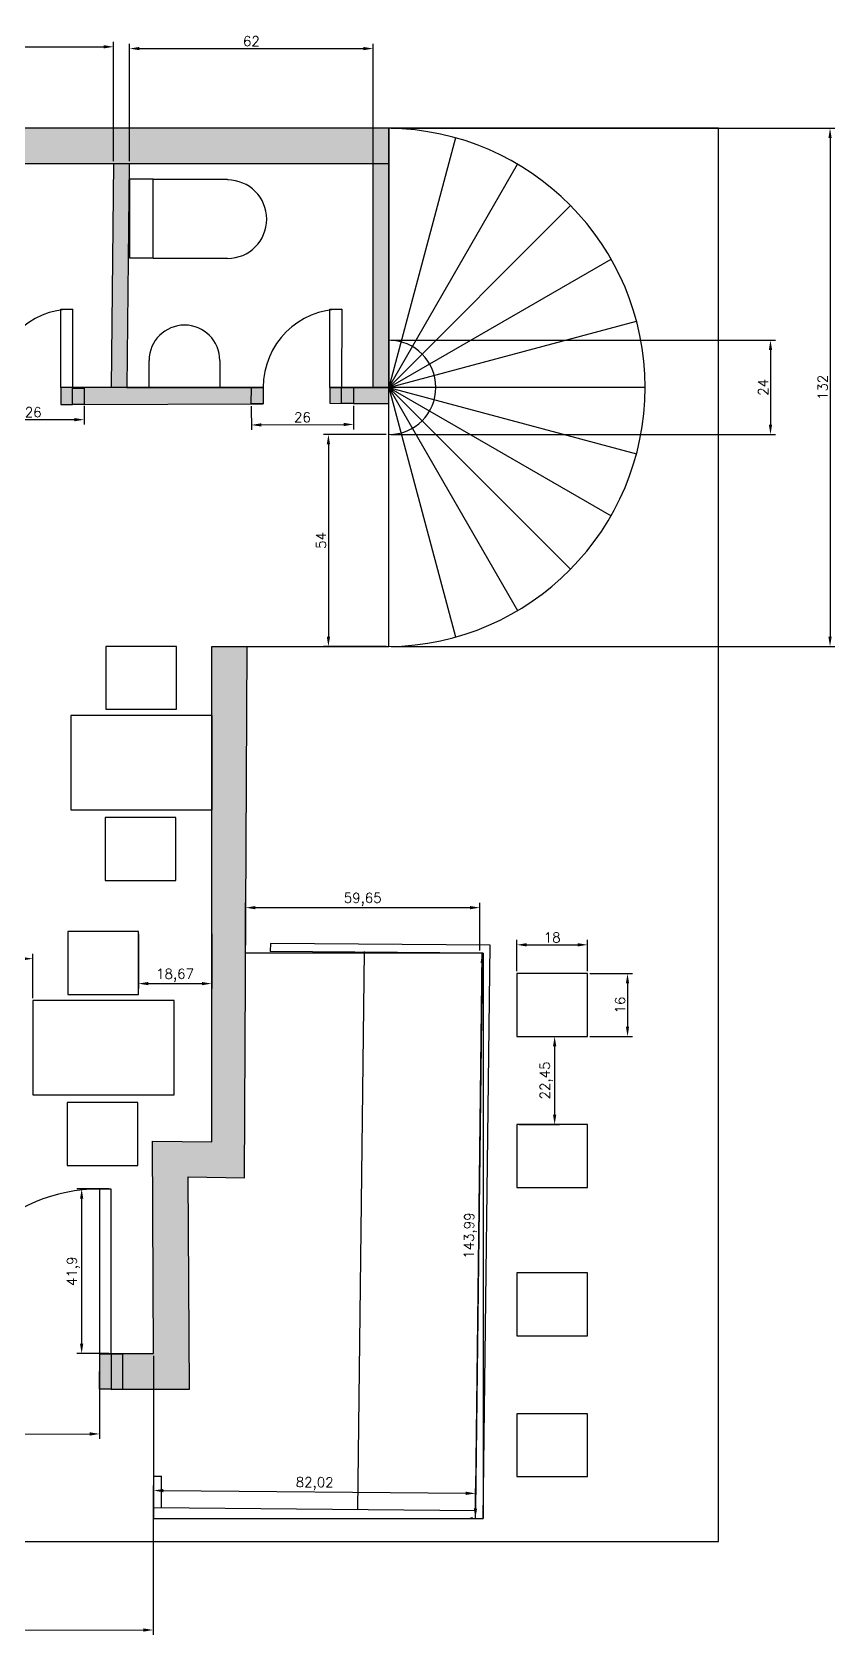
# Model space of a CAD drawing. Header units: inches. Extents: x 13144 to 14040, y 7459 to 7904.
# Drawn here: x 13358.4 to 13562.9, y 7459.3 to 7867.6 of the extents above; entities that cross this region are included whole.
import ezdxf

# ---------------------------------------------------------------- set-up
doc = ezdxf.new("R2010")
doc.units = ezdxf.units.IN
doc.header["$PDMODE"] = 2
for name, color, linetype in [('dimensions', 130, 'Continuous'), ('doors', 22, 'Continuous'), ('hatches', 100, 'Continuous'), ('table and chairs', 210, 'Continuous'), ('toilet basin', 170, 'Continuous'), ('windows', 80, 'Continuous')]:
    doc.layers.add(name, color=color, linetype=linetype)
doc.styles.get("Standard").update_dxf_attribs({"font": 'simplex.shx'})
doc.dimstyles.new('ISO-25', dxfattribs={"dimtxt": 2.5, "dimasz": 2.5, "dimexe": 1.25, "dimexo": 0.625, "dimtad": 1, "dimtxsty": 'Standard', "dimcen": 2.5, "dimadec": 0, "dimazin": 0, "dimtfac": 1, "dimtmove": 0, "dimatfit": 3, "dimfxl": 1, "dimarcsym": 0})

# ---------------------------------------------------------------- blocks, each defined once
blk = doc.blocks.new('main door')
at = {"layer": 'doors'}
for points in [[(-93, 6.27), (-92.79, 48.27), (-89.79, 48.25), (-90, 6.25)], [(-3, 6.04), (-3, 48.04), (-6, 48.04), (-6, 6.04)], [(-96.02, -2.95), (-93.02, -2.87), (-93.02, 6.05), (-96.02, 6.05)], [(-3, -3), (0, -2.93), (0, 6), (-3, 6)]]:
    blk.add_lwpolyline(points, close=True, dxfattribs=at)
for centre, start, end in [((-90, 6.25), 0.0553, 89.7113), ((-6, 6.04), 90, 179.656)]:
    blk.add_arc(centre, 42, start, end, dxfattribs=at)
blk = doc.blocks.new('table chairs')
at = {"layer": 'table and chairs'}
for points in [[(-27.1, 13.6), (-9.1, 13.6), (-9.1, 29.6), (-27.1, 29.6)], [(0, -12), (0, 12), (-36, 12), (-36, -12)], [(-27.26, -29.98), (-9.26, -29.98), (-9.26, -13.98), (-27.26, -13.98)]]:
    blk.add_lwpolyline(points, close=True, dxfattribs=at)
blk = doc.blocks.new('*D17')
at = {"layer": 'Defpoints', "color": 0, "transparency": 16777216}
for p in [(13379.17, 7863.88), (13317.26, 7834.12), (13379.17, 7834.12)]:
    blk.add_point(p, dxfattribs=at)
at = {"layer": 'dimensions', "color": 0, "lineweight": -2, "transparency": 16777216}
for p, q in [((13317.26, 7834.74), (13317.26, 7865.13)), ((13379.17, 7834.74), (13379.17, 7865.13)), ((13319.76, 7863.88), (13376.67, 7863.88))]:
    blk.add_line(p, q, dxfattribs=at)
at = {"layer": 'dimensions', "color": 0, "transparency": 16777216}
for points in [[(13319.76, 7864.3), (13319.76, 7863.47), (13317.26, 7863.88)], [(13376.67, 7864.3), (13376.67, 7863.47), (13379.17, 7863.88)]]:
    blk.add_solid(points, dxfattribs=at)
at = {"layer": 'dimensions', "color": 0, "transparency": 16777216, "insert": (13348.21, 7866), "char_height": 2.5, "attachment_point": 5}
blk.add_mtext('61,9', dxfattribs=at)
blk = doc.blocks.new('*D18')
at = {"layer": 'Defpoints', "color": 0, "transparency": 16777216}
for p in [(13445.26, 7863.43), (13383.26, 7834.12), (13445.26, 7834.12)]:
    blk.add_point(p, dxfattribs=at)
at = {"layer": 'dimensions', "color": 0, "lineweight": -2, "transparency": 16777216}
for p, q in [((13383.26, 7834.74), (13383.26, 7864.68)), ((13445.26, 7834.74), (13445.26, 7864.68)), ((13385.76, 7863.43), (13442.76, 7863.43))]:
    blk.add_line(p, q, dxfattribs=at)
at = {"layer": 'dimensions', "color": 0, "transparency": 16777216}
for points in [[(13385.76, 7863.85), (13385.76, 7863.01), (13383.26, 7863.43)], [(13442.76, 7863.85), (13442.76, 7863.01), (13445.26, 7863.43)]]:
    blk.add_solid(points, dxfattribs=at)
at = {"layer": 'dimensions', "color": 0, "transparency": 16777216, "insert": (13414.26, 7865.31), "char_height": 2.5, "attachment_point": 5}
blk.add_mtext('62', dxfattribs=at)
blk = doc.blocks.new('*D21')
at = {"layer": 'Defpoints', "color": 0, "transparency": 16777216}
for p in [(13288.54, 7530.92), (13375.56, 7531.01), (13375.58, 7510.51)]:
    blk.add_point(p, dxfattribs=at)
at = {"layer": 'dimensions', "color": 0, "lineweight": -2, "transparency": 16777216}
for p, q in [((13288.54, 7530.29), (13288.56, 7509.17)), ((13375.56, 7530.39), (13375.58, 7509.26)), ((13291.06, 7510.42), (13373.08, 7510.51))]:
    blk.add_line(p, q, dxfattribs=at)
at = {"layer": 'dimensions', "color": 0, "transparency": 16777216}
for points in [[(13291.06, 7510.84), (13291.06, 7510.01), (13288.56, 7510.42)], [(13373.08, 7510.93), (13373.08, 7510.09), (13375.58, 7510.51)]]:
    blk.add_solid(points, dxfattribs=at)
at = {"layer": 'dimensions', "color": 0, "transparency": 16777216, "insert": (13332.07, 7512.58), "char_height": 2.5, "attachment_point": 5, "rotation": 0.0605}
blk.add_mtext('87,02', dxfattribs=at)
blk = doc.blocks.new('*D22')
at = {"layer": 'Defpoints', "color": 0, "transparency": 16777216}
for p in [(13281.32, 7531.12), (13389.32, 7531), (13389.25, 7460.56)]:
    blk.add_point(p, dxfattribs=at)
at = {"layer": 'dimensions', "color": 0, "lineweight": -2, "transparency": 16777216}
for p, q in [((13281.32, 7530.49), (13281.24, 7459.43)), ((13389.32, 7530.37), (13389.24, 7459.31)), ((13283.75, 7460.67), (13386.75, 7460.56))]:
    blk.add_line(p, q, dxfattribs=at)
at = {"layer": 'dimensions', "color": 0, "transparency": 16777216}
for points in [[(13283.75, 7461.09), (13283.75, 7460.26), (13281.25, 7460.68)], [(13386.75, 7460.98), (13386.75, 7460.14), (13389.25, 7460.56)]]:
    blk.add_solid(points, dxfattribs=at)
at = {"layer": 'dimensions', "color": 0, "transparency": 16777216, "insert": (13335.25, 7462.49), "char_height": 2.5, "attachment_point": 5, "rotation": 359.9365}
blk.add_mtext('108', dxfattribs=at)
blk = doc.blocks.new('*D27')
at = {"layer": 'Defpoints', "color": 0, "transparency": 16777216}
for p in [(13358.6, 7631.58), (13334.5, 7620.89), (13358.6, 7620.89)]:
    blk.add_point(p, dxfattribs=at)
at = {"layer": 'dimensions', "color": 0, "lineweight": -2, "transparency": 16777216}
for p, q in [((13334.5, 7621.52), (13334.5, 7632.83)), ((13358.6, 7621.52), (13358.6, 7632.83)), ((13337, 7631.58), (13356.1, 7631.58))]:
    blk.add_line(p, q, dxfattribs=at)
at = {"layer": 'dimensions', "color": 0, "transparency": 16777216}
for points in [[(13337, 7632), (13337, 7631.16), (13334.5, 7631.58)], [(13356.1, 7632), (13356.1, 7631.16), (13358.6, 7631.58)]]:
    blk.add_solid(points, dxfattribs=at)
at = {"layer": 'dimensions', "color": 0, "transparency": 16777216, "insert": (13346.55, 7633.69), "char_height": 2.5, "attachment_point": 5}
blk.add_mtext('24,1', dxfattribs=at)
blk = doc.blocks.new('*D31')
at = {"layer": 'Defpoints', "color": 0, "transparency": 16777216}
for p in [(13378.56, 7572.91), (13371.03, 7531.01), (13378.56, 7531.01)]:
    blk.add_point(p, dxfattribs=at)
at = {"layer": 'dimensions', "color": 0, "lineweight": -2, "transparency": 16777216}
for p, q in [((13377.93, 7572.91), (13369.78, 7572.91)), ((13371.03, 7570.41), (13371.03, 7533.51)), ((13377.93, 7531.01), (13369.78, 7531.01))]:
    blk.add_line(p, q, dxfattribs=at)
at = {"layer": 'dimensions', "color": 0, "transparency": 16777216}
for points in [[(13370.62, 7570.41), (13371.45, 7570.41), (13371.03, 7572.91)], [(13370.62, 7533.51), (13371.45, 7533.51), (13371.03, 7531.01)]]:
    blk.add_solid(points, dxfattribs=at)
at = {"layer": 'dimensions', "color": 0, "transparency": 16777216, "insert": (13368.92, 7551.96), "char_height": 2.5, "attachment_point": 5, "rotation": 90}
blk.add_mtext('41,9', dxfattribs=at)
blk = doc.blocks.new('*D32')
at = {"layer": 'Defpoints', "color": 0, "transparency": 16777216}
for p in [(13473.08, 7633), (13471.32, 7489.01), (13471.32, 7489.01)]:
    blk.add_point(p, dxfattribs=at)
at = {"layer": 'dimensions', "color": 0, "lineweight": -2, "transparency": 16777216}
for p, q in [((13472.46, 7633), (13471.82, 7633.01)), ((13473.04, 7630.5), (13471.35, 7491.51)), ((13470.7, 7489.02), (13470.07, 7489.03))]:
    blk.add_line(p, q, dxfattribs=at)
at = {"layer": 'dimensions', "color": 0, "transparency": 16777216}
for points in [[(13472.63, 7630.5), (13473.46, 7630.49), (13473.07, 7633)], [(13470.93, 7491.52), (13471.76, 7491.51), (13471.32, 7489.01)]]:
    blk.add_solid(points, dxfattribs=at)
at = {"layer": 'dimensions', "color": 0, "transparency": 16777216, "insert": (13470.08, 7561.03), "char_height": 2.5, "attachment_point": 5, "rotation": 89.301}
blk.add_mtext('143,99', dxfattribs=at)
blk = doc.blocks.new('*D33')
at = {"layer": 'Defpoints', "color": 0, "transparency": 16777216}
for p in [(13471.38, 7495.36), (13389.32, 7491.74), (13471.34, 7491.01)]:
    blk.add_point(p, dxfattribs=at)
at = {"layer": 'dimensions', "color": 0, "lineweight": -2, "transparency": 16777216}
for p, q in [((13389.33, 7492.37), (13389.37, 7497.34)), ((13391.86, 7496.07), (13468.88, 7495.39)), ((13471.35, 7491.64), (13471.39, 7496.61))]:
    blk.add_line(p, q, dxfattribs=at)
at = {"layer": 'dimensions', "color": 0, "transparency": 16777216}
for points in [[(13391.87, 7496.49), (13391.86, 7495.65), (13389.36, 7496.09)], [(13468.88, 7495.8), (13468.88, 7494.97), (13471.38, 7495.36)]]:
    blk.add_solid(points, dxfattribs=at)
at = {"layer": 'dimensions', "color": 0, "transparency": 16777216, "insert": (13430.39, 7497.84), "char_height": 2.5, "attachment_point": 5, "rotation": 359.4913}
blk.add_mtext('82,02', dxfattribs=at)
blk = doc.blocks.new('*D35')
at = {"layer": 'Defpoints', "color": 0, "transparency": 16777216}
for p in [(13385.5, 7638.49), (13404.16, 7638.49), (13404.16, 7625.23)]:
    blk.add_point(p, dxfattribs=at)
at = {"layer": 'dimensions', "color": 0, "lineweight": -2, "transparency": 16777216}
for p, q in [((13385.5, 7637.87), (13385.5, 7623.98)), ((13404.16, 7637.87), (13404.16, 7623.98)), ((13388, 7625.23), (13401.66, 7625.23))]:
    blk.add_line(p, q, dxfattribs=at)
at = {"layer": 'dimensions', "color": 0, "transparency": 16777216}
for points in [[(13388, 7625.65), (13388, 7624.82), (13385.5, 7625.23)], [(13401.66, 7625.65), (13401.66, 7624.82), (13404.16, 7625.23)]]:
    blk.add_solid(points, dxfattribs=at)
at = {"layer": 'dimensions', "color": 0, "transparency": 16777216, "insert": (13394.83, 7627.35), "char_height": 2.5, "attachment_point": 5}
blk.add_mtext('18,67', dxfattribs=at)
blk = doc.blocks.new('*D36')
at = {"layer": 'Defpoints', "color": 0, "transparency": 16777216}
for p in [(13449.26, 7765.12), (13433.89, 7711.12), (13449.26, 7711.12)]:
    blk.add_point(p, dxfattribs=at)
at = {"layer": 'dimensions', "color": 0, "lineweight": -2, "transparency": 16777216}
for p, q in [((13448.64, 7765.12), (13432.64, 7765.12)), ((13433.89, 7762.62), (13433.89, 7713.62)), ((13448.64, 7711.12), (13432.64, 7711.12))]:
    blk.add_line(p, q, dxfattribs=at)
at = {"layer": 'dimensions', "color": 0, "transparency": 16777216}
for points in [[(13433.48, 7762.62), (13434.31, 7762.62), (13433.89, 7765.12)], [(13433.48, 7713.62), (13434.31, 7713.62), (13433.89, 7711.12)]]:
    blk.add_solid(points, dxfattribs=at)
at = {"layer": 'dimensions', "color": 0, "transparency": 16777216, "insert": (13432.02, 7738.12), "char_height": 2.5, "attachment_point": 5, "rotation": 90}
blk.add_mtext('54', dxfattribs=at)
blk = doc.blocks.new('*D46')
at = {"layer": 'Defpoints', "color": 0, "transparency": 16777216}
for p in [(13345.71, 7773.09), (13371.71, 7773.03), (13371.7, 7768.89)]:
    blk.add_point(p, dxfattribs=at)
at = {"layer": 'dimensions', "color": 0, "lineweight": -2, "transparency": 16777216}
for p, q in [((13345.71, 7772.47), (13345.69, 7767.7)), ((13371.7, 7772.4), (13371.69, 7767.64)), ((13348.2, 7768.95), (13369.2, 7768.9))]:
    blk.add_line(p, q, dxfattribs=at)
at = {"layer": 'dimensions', "color": 0, "transparency": 16777216}
for points in [[(13348.2, 7769.36), (13348.2, 7768.53), (13345.7, 7768.95)], [(13369.2, 7769.31), (13369.2, 7768.48), (13371.7, 7768.89)]]:
    blk.add_solid(points, dxfattribs=at)
at = {"layer": 'dimensions', "color": 0, "transparency": 16777216, "insert": (13358.7, 7770.8), "char_height": 2.5, "attachment_point": 5, "rotation": 359.8575}
blk.add_mtext('26', dxfattribs=at)
blk = doc.blocks.new('*D47')
at = {"layer": 'Defpoints', "color": 0, "transparency": 16777216}
for p in [(13414.25, 7772.92), (13440.25, 7773.06), (13440.28, 7767.68)]:
    blk.add_point(p, dxfattribs=at)
at = {"layer": 'dimensions', "color": 0, "lineweight": -2, "transparency": 16777216}
for p, q in [((13414.25, 7772.3), (13414.29, 7766.3)), ((13440.25, 7772.43), (13440.29, 7766.43)), ((13416.78, 7767.56), (13437.78, 7767.67))]:
    blk.add_line(p, q, dxfattribs=at)
at = {"layer": 'dimensions', "color": 0, "transparency": 16777216}
for points in [[(13416.78, 7767.98), (13416.78, 7767.14), (13414.28, 7767.55)], [(13437.78, 7768.09), (13437.78, 7767.25), (13440.28, 7767.68)]]:
    blk.add_solid(points, dxfattribs=at)
at = {"layer": 'dimensions', "color": 0, "transparency": 16777216, "insert": (13427.27, 7769.49), "char_height": 2.5, "attachment_point": 5, "rotation": 0.2941}
blk.add_mtext('26', dxfattribs=at)
blk = doc.blocks.new('*D48')
at = {"layer": 'Defpoints', "color": 0, "transparency": 16777216}
for p in [(13499.89, 7627.77), (13499.89, 7611.77), (13510.08, 7611.77)]:
    blk.add_point(p, dxfattribs=at)
at = {"layer": 'dimensions', "color": 0, "lineweight": -2, "transparency": 16777216}
for p, q in [((13500.52, 7627.77), (13511.33, 7627.77)), ((13510.08, 7625.27), (13510.08, 7614.27)), ((13500.52, 7611.77), (13511.33, 7611.77))]:
    blk.add_line(p, q, dxfattribs=at)
at = {"layer": 'dimensions', "color": 0, "transparency": 16777216}
for points in [[(13509.66, 7625.27), (13510.49, 7625.27), (13510.08, 7627.77)], [(13509.66, 7614.27), (13510.49, 7614.27), (13510.08, 7611.77)]]:
    blk.add_solid(points, dxfattribs=at)
at = {"layer": 'dimensions', "color": 0, "transparency": 16777216, "insert": (13508.2, 7619.77), "char_height": 2.5, "attachment_point": 5, "rotation": 90}
blk.add_mtext('16', dxfattribs=at)
blk = doc.blocks.new('*D49')
at = {"layer": 'Defpoints', "color": 0, "transparency": 16777216}
for p in [(13499.89, 7635.12), (13481.89, 7627.77), (13499.89, 7627.77)]:
    blk.add_point(p, dxfattribs=at)
at = {"layer": 'dimensions', "color": 0, "lineweight": -2, "transparency": 16777216}
for p, q in [((13481.89, 7628.39), (13481.89, 7636.37)), ((13499.89, 7628.39), (13499.89, 7636.37)), ((13484.39, 7635.12), (13497.39, 7635.12))]:
    blk.add_line(p, q, dxfattribs=at)
at = {"layer": 'dimensions', "color": 0, "transparency": 16777216}
for points in [[(13484.39, 7635.53), (13484.39, 7634.7), (13481.89, 7635.12)], [(13497.39, 7635.53), (13497.39, 7634.7), (13499.89, 7635.12)]]:
    blk.add_solid(points, dxfattribs=at)
at = {"layer": 'dimensions', "color": 0, "transparency": 16777216, "insert": (13490.89, 7636.99), "char_height": 2.5, "attachment_point": 5}
blk.add_mtext('18', dxfattribs=at)
blk = doc.blocks.new('*D50')
at = {"layer": 'Defpoints', "color": 0, "transparency": 16777216}
for p in [(13472.46, 7644.58), (13412.8, 7633), (13472.46, 7633)]:
    blk.add_point(p, dxfattribs=at)
at = {"layer": 'dimensions', "color": 0, "lineweight": -2, "transparency": 16777216}
for p, q in [((13412.8, 7633.62), (13412.8, 7645.83)), ((13415.3, 7644.58), (13469.96, 7644.58)), ((13472.46, 7633.63), (13472.46, 7645.83))]:
    blk.add_line(p, q, dxfattribs=at)
at = {"layer": 'dimensions', "color": 0, "transparency": 16777216}
for points in [[(13415.3, 7645), (13415.3, 7644.17), (13412.8, 7644.58)], [(13469.96, 7645), (13469.96, 7644.17), (13472.46, 7644.58)]]:
    blk.add_solid(points, dxfattribs=at)
at = {"layer": 'dimensions', "color": 0, "transparency": 16777216, "insert": (13442.63, 7646.7), "char_height": 2.5, "attachment_point": 5}
blk.add_mtext('59,65', dxfattribs=at)
blk = doc.blocks.new('*D51')
at = {"layer": 'Defpoints', "color": 0, "transparency": 16777216}
for p in [(13481.89, 7611.77), (13481.89, 7589.32), (13491.52, 7589.32)]:
    blk.add_point(p, dxfattribs=at)
at = {"layer": 'dimensions', "color": 0, "lineweight": -2, "transparency": 16777216}
for p, q in [((13482.52, 7611.77), (13492.77, 7611.77)), ((13491.52, 7609.27), (13491.52, 7591.82)), ((13482.52, 7589.32), (13492.77, 7589.32))]:
    blk.add_line(p, q, dxfattribs=at)
at = {"layer": 'dimensions', "color": 0, "transparency": 16777216}
for points in [[(13491.1, 7609.27), (13491.93, 7609.27), (13491.52, 7611.77)], [(13491.1, 7591.82), (13491.93, 7591.82), (13491.52, 7589.32)]]:
    blk.add_solid(points, dxfattribs=at)
at = {"layer": 'dimensions', "color": 0, "transparency": 16777216, "insert": (13489.41, 7600.55), "char_height": 2.5, "attachment_point": 5, "rotation": 90}
blk.add_mtext('22,45', dxfattribs=at)
blk = doc.blocks.new('*D52')
at = {"layer": 'Defpoints', "color": 0, "transparency": 16777216}
for p in [(13449.26, 7843.12), (13449.26, 7711.12), (13561.66, 7711.12)]:
    blk.add_point(p, dxfattribs=at)
at = {"layer": 'dimensions', "color": 0, "lineweight": -2, "transparency": 16777216}
for p, q in [((13449.89, 7843.12), (13562.91, 7843.12)), ((13561.66, 7840.62), (13561.66, 7713.62)), ((13449.89, 7711.12), (13562.91, 7711.12))]:
    blk.add_line(p, q, dxfattribs=at)
at = {"layer": 'dimensions', "color": 0, "transparency": 16777216}
for points in [[(13561.25, 7840.62), (13562.08, 7840.62), (13561.66, 7843.12)], [(13561.25, 7713.62), (13562.08, 7713.62), (13561.66, 7711.12)]]:
    blk.add_solid(points, dxfattribs=at)
at = {"layer": 'dimensions', "color": 0, "transparency": 16777216, "insert": (13559.79, 7777.12), "char_height": 2.5, "attachment_point": 5, "rotation": 90}
blk.add_mtext('132', dxfattribs=at)
blk = doc.blocks.new('*D55')
at = {"layer": 'Defpoints', "color": 0, "transparency": 16777216}
for p in [(13449.26, 7789.12), (13449.26, 7765.12), (13546.49, 7765.12)]:
    blk.add_point(p, dxfattribs=at)
at = {"layer": 'dimensions', "color": 0, "lineweight": -2, "transparency": 16777216}
for p, q in [((13449.89, 7789.12), (13547.74, 7789.12)), ((13546.49, 7786.62), (13546.49, 7767.62)), ((13449.89, 7765.12), (13547.74, 7765.12))]:
    blk.add_line(p, q, dxfattribs=at)
at = {"layer": 'dimensions', "color": 0, "transparency": 16777216}
for points in [[(13546.08, 7786.62), (13546.91, 7786.62), (13546.49, 7789.12)], [(13546.08, 7767.62), (13546.91, 7767.62), (13546.49, 7765.12)]]:
    blk.add_solid(points, dxfattribs=at)
at = {"layer": 'dimensions', "color": 0, "transparency": 16777216, "insert": (13544.62, 7777.12), "char_height": 2.5, "attachment_point": 5, "rotation": 90}
blk.add_mtext('24', dxfattribs=at)

msp = doc.modelspace()

# ---------------------------------------------------------------- hatches: boundary and pattern name
h = msp.add_hatch()
h.set_pattern_fill('ANSI31', color=256)
h.paths.add_polyline_path([(13182.263, 7834.115), (13173.263, 7834.115), (13173.263, 7711.152), (13182.263, 7711.152), (13182.263, 7715.115)], flags=0)
h.paths.add_polyline_path([(13445.263, 7843.115), (13173.263, 7843.115), (13173.263, 7834.115), (13182.263, 7834.115), (13206.263, 7834.115), (13279.652, 7834.115), (13313.263, 7834.115), (13317.263, 7834.115), (13383.263, 7834.115), (13445.263, 7834.115)], flags=0)
h.paths.add_polyline_path([(13317.263, 7834.115), (13313.263, 7834.115), (13313.263, 7772.615), (13317.263, 7772.615)], flags=0)
h.paths.add_polyline_path([(13317.263, 7746.615), (13313.263, 7746.615), (13313.263, 7715.115), (13311.263, 7715.115), (13311.263, 7711.115), (13317.263, 7711.115)], flags=0)
h.paths.add_polyline_path([(13404.163, 7669.514), (13368.264, 7669.514), (13368.264, 7693.514), (13404.163, 7693.514), (13404.163, 7711.115), (13449.263, 7711.115), (13449.263, 7843.115), (13173.263, 7843.115), (13173.263, 7711.152), (13182.263, 7711.152), (13182.263, 7715.115), (13185.302, 7715.115), (13185.302, 7711.152), (13185.302, 7711.115), (13182.263, 7711.115), (13182.263, 7711.152), (13173.263, 7711.152), (13173.263, 7483.115), (13533.263, 7483.115), (13533.263, 7843.115), (13449.263, 7843.115, -0.9892627), (13449.263, 7711.115), (13413.163, 7711.115), (13412.801, 7632.996), (13443.079, 7632.996), (13443.082, 7633.238), (13419.083, 7633.425), (13419.098, 7635.425), (13475.105, 7634.988), (13473.324, 7488.996), (13473.308, 7632.996), (13412.801, 7632.996), (13413.163, 7711.115), (13404.163, 7711.115), (13404.163, 7693.514), (13404.264, 7693.514), (13404.264, 7669.514), (13404.163, 7584.949)], flags=17)
h.paths.add_polyline_path([(13236.342, 7576.115), (13272.274, 7576.115), (13272.305, 7522.115), (13288.538, 7521.991), (13292.041, 7521.964), (13291.557, 7531.117), (13281.324, 7531.115), (13281.263, 7585.097), (13263.315, 7585.097), (13245.263, 7585.115), (13245.263, 7682.599), (13236.28, 7682.599)], flags=0)
h.paths.add_polyline_path([(13216.263, 7702.599), (13216.263, 7705.599), (13236.263, 7705.599), (13236.263, 7708.599), (13236.263, 7711.115), (13218.302, 7711.115), (13218.302, 7715.115), (13218.302, 7715.368), (13215.302, 7715.368), (13215.302, 7745.368), (13218.302, 7745.368), (13218.302, 7715.354), (13221.302, 7715.354), (13221.302, 7711.354), (13218.302, 7711.354), (13218.302, 7711.115), (13263.263, 7711.115), (13263.263, 7715.115), (13311.263, 7715.115), (13313.263, 7715.115), (13313.263, 7746.615), (13313.263, 7746.615), (13313.263, 7749.615, -0.37077), (13293.489, 7766.615), (13293.263, 7766.615), (13293.263, 7769.615), (13313.263, 7769.615), (13313.263, 7834.115), (13279.652, 7834.115), (13279.652, 7810.115), (13206.227, 7810.115), (13206.158, 7764.727), (13182.263, 7764.727), (13182.263, 7834.115), (13206.263, 7834.115), (13279.652, 7834.115), (13313.263, 7834.115), (13317.263, 7834.115), (13383.165, 7834.115), (13382.547, 7777.119), (13388.214, 7777.119), (13388.225, 7783.999, -1), (13406.225, 7783.977), (13406.216, 7777.119), (13417.256, 7777.119, -0.3702826), (13434.281, 7796.838), (13434.281, 7797.064), (13437.281, 7797.06), (13437.257, 7777.213), (13440.256, 7777.209), (13440.251, 7773.056), (13437.251, 7773.047), (13437.251, 7773.089), (13434.251, 7773.121), (13434.256, 7777.119), (13434.281, 7796.838, 0.3712536), (13417.256, 7777.051), (13417.251, 7772.932), (13371.706, 7772.788), (13371.706, 7772.788), (13368.706, 7772.778), (13365.72, 7772.726), (13365.712, 7777.064), (13365.712, 7777.064), (13365.736, 7796.838, 0.37077), (13348.712, 7777.085), (13348.707, 7773.085), (13345.707, 7773.092), (13317.263, 7773.163), (13317.263, 7711.115), (13311.263, 7711.115), (13263.264, 7711.115), (13263.263, 7711.088), (13263.263, 7711.115), (13245.263, 7711.115), (13245.263, 7705.599), (13236.263, 7705.599), (13236.263, 7702.599)], flags=0)
h.paths.add_polyline_path([(13245.315, 7631.097), (13281.315, 7631.097), (13281.315, 7627.097), (13245.315, 7627.097)], flags=0)
h.paths.add_polyline_path([(13263.263, 7712.115), (13263.263, 7714.115), (13311.263, 7714.115), (13311.263, 7712.115)], flags=0)
h.paths.add_polyline_path([(13307.396, 7638.493), (13325.396, 7638.493), (13325.396, 7622.493), (13307.396, 7622.493)], flags=0)
h.paths.add_polyline_path([(13298.497, 7620.892), (13334.497, 7620.892), (13334.497, 7596.892), (13298.497, 7596.892)], flags=0)
h.paths.add_polyline_path([(13307.233, 7594.909), (13325.233, 7594.909), (13325.233, 7578.909), (13307.233, 7578.909)], flags=0)
h.paths.add_polyline_path([(13358.597, 7620.892), (13394.597, 7620.892), (13394.597, 7596.892), (13358.597, 7596.892)], flags=0)
h.paths.add_polyline_path([(13313.263, 7769.615), (13313.263, 7772.615), (13317.263, 7772.615), (13317.259, 7769.615)], flags=0)
h.paths.add_polyline_path([(13367.496, 7638.493), (13385.496, 7638.493), (13385.496, 7622.493), (13367.496, 7622.493)], flags=0)
h.paths.add_polyline_path([(13322.486, 7777.118), (13322.497, 7784.081, -1), (13340.497, 7784.059), (13340.488, 7777.095)], flags=0)
h.paths.add_polyline_path([(13377, 7667.531), (13395, 7667.531), (13395, 7651.531), (13377, 7651.531)], flags=0)
h.paths.add_polyline_path([(13377.163, 7695.115), (13377.163, 7711.115), (13395.163, 7711.115), (13395.163, 7695.115)], flags=0)
h.paths.add_polyline_path([(13367.333, 7594.909), (13385.333, 7594.909), (13385.333, 7578.909), (13367.333, 7578.909)], flags=0)
h.paths.add_polyline_path([(13317.263, 7810.132), (13317.263, 7830.132), (13323.263, 7830.132), (13342.181, 7830.132), (13342.181, 7829.971, -1), (13342.181, 7809.971), (13323.263, 7809.971), (13323.263, 7810.132)], flags=0)
h.paths.add_polyline_path([(13389.324, 7499.762), (13391.388, 7499.763), (13391.394, 7491.724), (13389.394, 7491.742), (13389.395, 7489.826), (13389.324, 7488.996)], flags=0)
h.paths.add_polyline_path([(13417.256, 7777.119), (13417.251, 7772.932), (13414.251, 7772.923), (13414.256, 7777.119)], flags=0)
h.paths.add_polyline_path([(13383.263, 7810.132), (13383.263, 7830.132), (13389.263, 7830.132), (13408.181, 7830.132), (13408.181, 7829.971, -1), (13408.181, 7809.971), (13389.263, 7809.971), (13389.263, 7810.132)], flags=0)
h.paths.add_polyline_path([(13437.251, 7773.064), (13437.256, 7777.06), (13440.256, 7777.056), (13440.251, 7773.056)], flags=0)
h.paths.add_polyline_path([(13481.894, 7627.769), (13499.894, 7627.769), (13499.894, 7611.769), (13481.894, 7611.769)], flags=0)
h.paths.add_polyline_path([(13481.894, 7589.322), (13499.894, 7589.322), (13499.894, 7573.322), (13481.894, 7573.322)], flags=0)
h.paths.add_polyline_path([(13481.894, 7551.515), (13499.894, 7551.515), (13499.894, 7535.515), (13481.894, 7535.515)], flags=0)
h.paths.add_polyline_path([(13481.894, 7515.631), (13499.894, 7515.631), (13499.894, 7499.631), (13481.894, 7499.631)], flags=0)
h.paths.add_polyline_path([(13404.163, 7669.514), (13368.264, 7669.514), (13368.264, 7693.514), (13404.163, 7693.514), (13404.163, 7711.115), (13449.263, 7711.115), (13449.263, 7843.115), (13173.263, 7843.115), (13173.263, 7711.152), (13182.263, 7711.152), (13182.263, 7715.115), (13185.302, 7715.115), (13185.302, 7711.115), (13182.263, 7711.115), (13182.263, 7711.152), (13173.263, 7711.152), (13173.263, 7483.115), (13533.263, 7483.115), (13533.263, 7843.115), (13449.263, 7843.115, -0.9892627), (13449.263, 7711.115), (13413.163, 7711.115), (13412.801, 7632.996), (13443.079, 7632.996), (13443.082, 7633.238), (13419.083, 7633.425), (13419.098, 7635.425), (13475.105, 7634.988), (13473.324, 7488.996), (13473.308, 7632.996), (13412.801, 7632.996), (13413.163, 7711.115), (13404.163, 7711.115), (13404.163, 7693.514), (13404.264, 7693.514), (13404.264, 7669.514), (13404.163, 7584.949)], flags=17)
h = msp.add_hatch(color=256)
h.dxf.hatch_style = 1
h.paths.add_polyline_path([(13182.263, 7834.115), (13173.263, 7834.115), (13173.263, 7711.152), (13182.263, 7711.152), (13182.263, 7715.115)])
h.paths.add_polyline_path([(13445.263, 7843.115), (13173.263, 7843.115), (13173.263, 7834.115), (13182.263, 7834.115), (13206.263, 7834.115), (13279.652, 7834.115), (13313.263, 7834.115), (13317.263, 7834.115), (13383.263, 7834.115), (13445.263, 7834.115)])
h.paths.add_polyline_path([(13317.263, 7834.115), (13313.263, 7834.115), (13313.263, 7772.615), (13317.263, 7772.615)])
h.paths.add_polyline_path([(13317.263, 7746.615), (13313.263, 7746.615), (13313.263, 7715.115), (13311.263, 7715.115), (13311.263, 7711.115), (13317.263, 7711.115)])
h = msp.add_hatch(color=256)
h.dxf.hatch_style = 1
h.paths.add_polyline_path([(13449.263, 7843.115), (13445.263, 7843.115), (13445.263, 7834.115), (13449.263, 7834.115)])
at = {"layer": 'hatches'}
h = msp.add_hatch(color=256, dxfattribs=at)
h.dxf.hatch_style = 1
h.paths.add_polyline_path([(13449.263, 7834.115), (13445.263, 7834.115), (13445.263, 7777.119), (13449.263, 7777.119)])
h.paths.add_polyline_path([(13383.165, 7834.115), (13379.165, 7834.115), (13378.547, 7777.119), (13382.547, 7777.119)])
h.paths.add_polyline_path([(13417.256, 7777.119), (13365.712, 7777.119), (13365.72, 7772.726), (13368.706, 7772.778), (13417.251, 7772.932)])
h.paths.add_polyline_path([(13345.712, 7777.089), (13317.263, 7777.124), (13317.263, 7773.163), (13345.707, 7773.092)])
h.paths.add_polyline_path([(13449.263, 7777.119), (13445.263, 7777.119), (13434.256, 7777.119), (13434.251, 7773.121), (13440.251, 7773.056), (13449.263, 7773.034)])
h.paths.add_polyline_path([(13245.263, 7711.115), (13236.263, 7711.115), (13236.266, 7705.599), (13245.263, 7705.599)])
h = msp.add_hatch(color=256, dxfattribs=at)
h.dxf.hatch_style = 1
h.paths.add_polyline_path([(13413.163, 7711.115), (13404.163, 7711.115), (13404.163, 7584.949), (13389.085, 7585.115), (13389.324, 7530.996), (13375.556, 7531.011), (13375.517, 7521.947), (13378.556, 7521.942), (13398.538, 7521.909), (13398.151, 7575.972), (13412.537, 7575.746)])

# ---------------------------------------------------------------- linework, layer by layer
for p, q in [((13445.263, 7834.115), (13445.263, 7843.115)), ((13449.263, 7711.115), (13449.263, 7843.115)), ((13449.263, 7843.115), (13449.263, 7777.119)), ((13449.263, 7777.119), (13449.263, 7843.115)), ((13466.297, 7840.689), (13449.263, 7777.119)), ((13317.263, 7834.115), (13383.263, 7834.115)), ((13379.165, 7834.115), (13378.547, 7777.163)), ((13383.165, 7834.115), (13382.547, 7777.119)), ((13383.263, 7834.115), (13449.263, 7834.115)), ((13445.263, 7777.119), (13445.263, 7834.115)), ((13449.263, 7777.119), (13482.084, 7833.966)), ((13495.575, 7823.431), (13449.263, 7777.119)), ((13449.263, 7777.119), (13505.887, 7809.811)), ((13449.263, 7777.119), (13512.352, 7794.024)), ((13417.256, 7777.119), (13365.712, 7777.119)), ((13365.712, 7777.119), (13365.72, 7772.726)), ((13382.547, 7777.119), (13417.256, 7777.119)), ((13417.256, 7777.119), (13417.251, 7772.932)), ((13434.256, 7777.119), (13434.251, 7773.121)), ((13449.263, 7777.119), (13434.256, 7777.119)), ((13434.256, 7777.119), (13449.263, 7777.119)), ((13449.263, 7777.119), (13449.263, 7777.119)), ((13449.263, 7777.119), (13449.263, 7777.119)), ((13449.263, 7777.119), (13449.263, 7777.119)), ((13449.263, 7777.119), (13449.263, 7777.119)), ((13449.263, 7777.119), (13449.263, 7777.119)), ((13449.263, 7777.119), (13449.263, 7777.119)), ((13449.263, 7777.119), (13449.263, 7777.119)), ((13449.263, 7777.119), (13449.263, 7777.119)), ((13449.263, 7777.119), (13449.263, 7777.119)), ((13449.263, 7777.119), (13449.263, 7777.119)), ((13449.263, 7777.119), (13449.263, 7777.119)), ((13514.554, 7777.119), (13449.263, 7777.119)), ((13449.263, 7777.119), (13512.354, 7760.214)), ((13449.263, 7777.119), (13505.891, 7744.425)), ((13495.579, 7730.803), (13449.263, 7777.119)), ((13449.263, 7777.119), (13482.087, 7720.266)), ((13449.263, 7777.119), (13466.299, 7713.542)), ((13365.72, 7772.726), (13368.706, 7772.778)), ((13368.706, 7772.778), (13417.251, 7772.932)), ((13434.251, 7773.121), (13440.251, 7773.056)), ((13440.251, 7773.056), (13449.263, 7773.034)), ((13404.163, 7584.949), (13404.163, 7711.115)), ((13404.163, 7711.115), (13449.263, 7711.115)), ((13412.537, 7575.746), (13413.163, 7711.115)), ((13473.308, 7632.996), (13412.801, 7632.996)), ((13473.308, 7632.996), (13473.324, 7488.996)), ((13389.324, 7530.996), (13389.085, 7585.115)), ((13389.085, 7585.115), (13404.163, 7584.949)), ((13398.538, 7521.909), (13398.151, 7575.972)), ((13398.151, 7575.972), (13412.537, 7575.746)), ((13375.556, 7531.011), (13375.517, 7521.947)), ((13375.556, 7531.011), (13389.324, 7530.996)), ((13378.556, 7521.942), (13375.517, 7521.947)), ((13378.556, 7521.942), (13398.538, 7521.909)), ((13389.324, 7521.924), (13389.324, 7488.996)), ((13389.324, 7488.996), (13473.324, 7488.996))]:
    msp.add_line(p, q)
msp.add_lwpolyline([(13173.263, 7483.115), (13533.263, 7483.115), (13533.263, 7843.115), (13173.263, 7843.115)], close=True)
for centre, radius, start, end in [((13448.551, 7777.115), 66.004, 270.61851, 89.38149), ((13449.263, 7777.119), 12, 270, 90)]:
    msp.add_arc(centre, radius, start, end)
at = {"layer": 'doors'}
for points in [[(13368.736, 7797.06), (13368.712, 7777.06), (13365.712, 7777.064), (13365.736, 7797.064)], [(13437.281, 7797.06), (13437.256, 7777.06), (13434.256, 7777.064), (13434.281, 7797.064)], [(13368.711, 7776.944), (13371.711, 7776.941), (13371.706, 7772.788), (13368.706, 7772.778)], [(13414.256, 7777.089), (13417.256, 7777.085), (13417.251, 7772.932), (13414.251, 7772.923)], [(13437.257, 7777.213), (13440.256, 7777.209), (13440.251, 7773.056), (13437.251, 7773.047)], [(13437.256, 7777.06), (13440.256, 7777.056), (13440.251, 7773.056), (13437.251, 7773.064)]]:
    msp.add_lwpolyline(points, close=True, dxfattribs=at)
for centre in [(13368.712, 7777.06), (13437.256, 7777.06)]:
    msp.add_arc(centre, 20, 89.92876, 179.85848, dxfattribs=at)
at = {"layer": 'table and chairs'}
for p, q in [((13419.098, 7635.425), (13419.083, 7633.425)), ((13473.081, 7633.004), (13419.083, 7633.425)), ((13475.105, 7634.988), (13419.098, 7635.425)), ((13441.35, 7491.281), (13443.083, 7633.37)), ((13471.324, 7489.015), (13473.081, 7633.004)), ((13473.324, 7488.99), (13475.105, 7634.988)), ((13389.388, 7499.762), (13391.388, 7499.763)), ((13389.395, 7489.826), (13389.388, 7499.762)), ((13391.394, 7491.763), (13391.388, 7499.763)), ((13389.324, 7491.743), (13471.342, 7491.014)), ((13389.324, 7488.996), (13473.324, 7488.996))]:
    msp.add_line(p, q, dxfattribs=at)
for points in [[(13481.894, 7627.769), (13481.894, 7611.769), (13499.894, 7611.769), (13499.894, 7627.769)], [(13481.894, 7589.322), (13481.894, 7573.322), (13499.894, 7573.322), (13499.894, 7589.322)], [(13481.894, 7551.515), (13481.894, 7535.515), (13499.894, 7535.515), (13499.894, 7551.515)], [(13481.894, 7515.631), (13481.894, 7499.631), (13499.894, 7499.631), (13499.894, 7515.631)]]:
    msp.add_lwpolyline(points, close=True, dxfattribs=at)
at = {"layer": 'toilet basin'}
msp.add_lwpolyline([(13383.263, 7810.132), (13389.263, 7810.132), (13389.263, 7830.132), (13383.263, 7830.132)], close=True, dxfattribs=at)
for points in [[(13408.181, 7809.971), (13389.263, 7809.971), (13389.263, 7830.132), (13408.181, 7830.132), (13408.181, 7829.971)], [(13406.225, 7783.977), (13406.216, 7777.013), (13388.214, 7777.036), (13388.223, 7783.999), (13388.225, 7783.999)]]:
    msp.add_lwpolyline(points, dxfattribs=at)
for centre, radius, start, end in [((13408.181, 7819.971), 10, 270, 90), ((13397.225, 7783.988), 9, 359.92876, 179.92876)]:
    msp.add_arc(centre, radius, start, end, dxfattribs=at)

# ---------------------------------------------------------------- block references
at = {"layer": 'windows'}
for name, p in [('table chairs', (13404.264, 7681.514)), ('table chairs', (13394.597, 7608.892)), ('main door', (13381.556, 7524.865))]:
    msp.add_blockref(name, p, dxfattribs=at)

# ---------------------------------------------------------------- dimensions: what is measured, and where the dimension line sits
at = {"layer": 'dimensions'}
for base, p1, p2, picture, middle in [((13379.165, 7863.884), (13317.263, 7834.115), (13379.165, 7834.115), '*D17', (13348.214, 7865.998)), ((13445.263, 7863.43), (13383.263, 7834.115), (13445.263, 7834.115), '*D18', (13414.263, 7865.305)), ((13472.456, 7644.5841), (13412.8014, 7632.9957), (13472.456, 7633.0033), '*D50', (13442.6287, 7646.6972)), ((13404.163, 7625.233), (13385.496, 7638.493), (13404.163, 7638.493), '*D35', (13394.829, 7627.346)), ((13499.894, 7635.117), (13481.894, 7627.769), (13499.894, 7627.769), '*D49', (13490.894, 7636.992)), ((13358.597, 7631.58), (13334.497, 7620.892), (13358.597, 7620.892), '*D27', (13346.547, 7633.693))]:
    dim = msp.add_linear_dim(base=base, p1=p1, p2=p2, dimstyle='ISO-25', dxfattribs=at)
    dim.commit()
    dim.dimension.update_dxf_attribs({"geometry": picture, "text_midpoint": middle})
for p1, p2, distance, picture, middle in [((13449.263, 7843.115), (13449.263, 7711.115), 112.4, '*D52', (13559.788, 7777.115)), ((13345.707, 7773.092), (13371.706, 7773.028), -4.139, '*D46', (13358.701, 7770.796)), ((13414.251, 7772.923), (13440.251, 7773.056), -5.375, '*D47', (13427.269, 7769.49)), ((13473.081, 7632.996), (13471.324, 7489.015), -0.007, '*D32', (13470.083, 7561.031)), ((13281.324, 7531.115), (13389.324, 7530.996), -70.44, '*D22', (13335.248, 7462.491)), ((13288.538, 7530.919), (13375.556, 7531.011), -20.497, '*D21', (13332.066, 7512.581)), ((13389.324, 7491.743), (13471.342, 7491.014), 4.35, '*D33', (13430.39, 7497.841))]:
    dim = msp.add_aligned_dim(p1=p1, p2=p2, distance=distance, dimstyle='ISO-25', dxfattribs=at)
    dim.commit()
    dim.dimension.update_dxf_attribs({"geometry": picture, "text_midpoint": middle})
for base, p1, p2, picture, middle in [((13546.492, 7765.119), (13449.263, 7789.119), (13449.263, 7765.119), '*D55', (13544.617, 7777.119)), ((13433.894, 7711.115), (13449.263, 7765.119), (13449.263, 7711.115), '*D36', (13432.019, 7738.117)), ((13510.075, 7611.769), (13499.894, 7627.769), (13499.894, 7611.769), '*D48', (13508.2, 7619.769)), ((13491.518, 7589.322), (13481.894, 7611.769), (13481.894, 7589.322), '*D51', (13489.405, 7600.546)), ((13371.032, 7531.008), (13378.556, 7572.905), (13378.556, 7531.008), '*D31', (13368.919, 7551.957))]:
    dim = msp.add_linear_dim(base=base, p1=p1, p2=p2, angle=90, dimstyle='ISO-25', dxfattribs=at)
    dim.commit()
    dim.dimension.update_dxf_attribs({"geometry": picture, "text_midpoint": middle})

doc.saveas('drawing.dxf')
